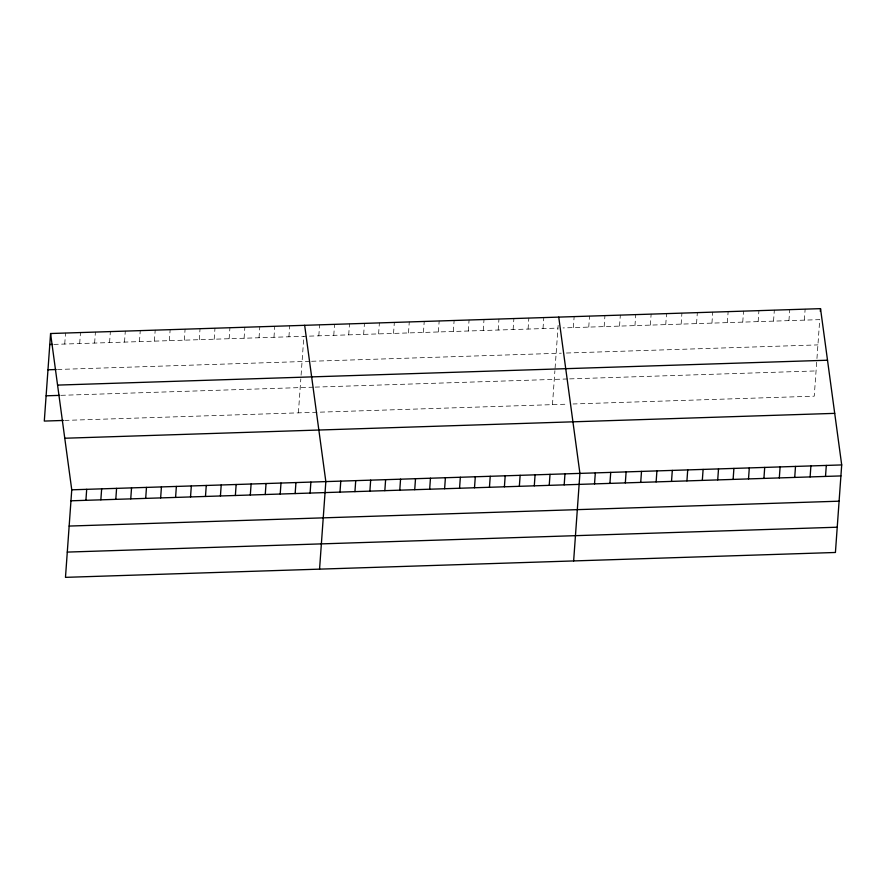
<?xml version="1.0" encoding="UTF-8"?>
<svg xmlns="http://www.w3.org/2000/svg" width="886" height="886" viewBox="0 0 886 886"><rect width="100%" height="100%" fill="white"/><g stroke="black" fill="none" stroke-linecap="round" stroke-linejoin="round"><path stroke-width="0.66" stroke-dasharray="4.43 3.32" d="M64.733 344.034L65.52 333.047M79.685 343.546L80.471 332.56M94.625 343.07L95.411 332.073M109.576 342.583L110.362 331.597M124.516 342.107L125.303 331.109M139.467 341.619L140.254 330.633M154.408 341.132L155.194 330.146M169.359 340.656L170.145 329.658M184.299 340.169L185.085 329.182M199.25 339.692L200.037 328.695M214.19 339.205L214.977 328.208M229.142 338.718L229.928 327.731M244.082 338.242L244.879 327.244M259.033 337.754L259.82 326.768M273.973 337.278L274.771 326.281M288.925 336.791L289.711 325.793M298.383 412.854L300.819 378.92M301.085 375.199L303.876 336.303M318.816 335.827L319.602 324.83M333.767 335.34L334.554 324.354M348.707 334.864L349.494 323.866M363.659 334.376L364.445 323.379M378.599 333.889L379.385 322.903M393.55 333.413L394.336 322.415M408.49 332.926L409.277 321.939M423.442 332.438L424.228 321.452M438.382 331.962L439.168 320.965M453.333 331.475L454.119 320.488M468.273 330.999L469.071 320.001M483.224 330.511L484.011 319.525M498.165 330.024L498.962 319.038M513.116 329.548L513.902 318.55M528.067 329.06L528.853 318.074M543.007 328.584L543.794 317.587M552.465 404.647L554.902 370.713M555.079 368.233L558.147 325.35M573.353 327.599L574.139 316.612M588.747 327.1L589.544 316.114M604.152 326.602L604.939 315.615M619.547 326.103L620.333 315.117M634.952 325.605L635.738 314.619M650.346 325.107L651.132 314.12M665.751 324.619L666.538 313.622M681.146 324.121L681.932 313.123M696.551 323.623L697.337 312.625M711.945 323.124L712.732 312.127M727.34 322.626L728.137 311.628M742.745 322.127L743.531 311.13M758.139 321.629L758.925 310.643M773.544 321.131L774.331 310.144M788.939 320.632L789.725 309.646M804.344 320.134L805.13 309.148M816.682 362.252L814.245 396.186L572.998 403.983M816.947 358.531L819.738 319.636L563.086 327.931M53.869 344.388L557.958 328.097M57.49 369.473L310.211 361.3M311.573 361.266L561.281 353.193M566.409 353.027L817.922 344.898M61.056 395.322L313.777 387.16M315.139 387.116L568.391 378.931M569.676 378.887L816.061 370.924M64.678 420.407L567.871 404.149"/><path stroke-width="1.33" d="M50.58 333.524L71.755 489.814L65.475 577.351L835.42 552.476L841.7 464.928L820.525 308.649L50.58 333.524L44.3 421.071L63.327 420.451M85.909 500.324L86.695 489.327M100.849 499.837L101.646 488.85M115.8 499.35L116.587 488.363M130.751 498.873L131.538 487.876M145.692 498.386L146.478 487.4M160.643 497.91L161.429 486.912M175.583 497.423L176.369 486.436M190.534 496.935L191.321 485.949M205.474 496.459L206.261 485.462M220.426 495.972L221.212 484.985M235.366 495.495L236.152 484.498M250.317 495.008L251.103 484.011M265.257 494.521L266.044 483.534M280.209 494.045L280.995 483.047M295.149 493.557L295.946 482.571M310.1 493.081L310.886 482.084M319.558 569.144L325.838 481.596L304.662 325.317M339.991 492.107L340.778 481.12M354.943 491.63L355.729 480.633M369.883 491.143L370.669 480.157M384.834 490.667L385.62 479.669M399.774 490.18L400.561 479.182M414.726 489.692L415.512 478.706M429.666 489.216L430.452 478.219M444.617 488.729L445.403 477.742M459.557 488.241L460.343 477.255M474.508 487.765L475.295 476.768M489.449 487.278L490.235 476.291M504.4 486.802L505.186 475.804M519.34 486.314L520.137 475.328M534.291 485.827L535.078 474.841M549.231 485.351L550.029 474.353M564.183 484.863L564.969 473.877M573.641 560.938L579.92 473.39L558.745 317.11M594.528 483.889L595.314 472.891M609.922 483.391L610.72 472.393M625.328 482.892L626.114 471.895M640.722 482.394L641.508 471.396M656.127 481.895L656.914 470.909M671.522 481.397L672.308 470.411M686.927 480.899L687.713 469.912M702.321 480.4L703.107 469.414M717.715 479.902L718.513 468.915M733.121 479.404L733.907 468.417M748.515 478.905L749.301 467.919M763.92 478.418L764.707 467.42M779.315 477.919L780.101 466.922M794.72 477.421L795.506 466.424M820.325 311.396L820.525 308.649M810.114 476.923L810.9 465.925M825.508 476.424L826.306 465.427M49.782 344.521L52.507 344.433M47.977 369.783L56.128 369.517M57.568 385.1L827.513 360.225M46.116 395.809L59.694 395.366M64.767 438.238L834.712 413.363M71.755 489.814L841.7 464.928M70.958 500.8L840.914 475.926M69.152 526.062L839.097 501.188M67.281 552.089L837.237 527.214"/></g></svg>
